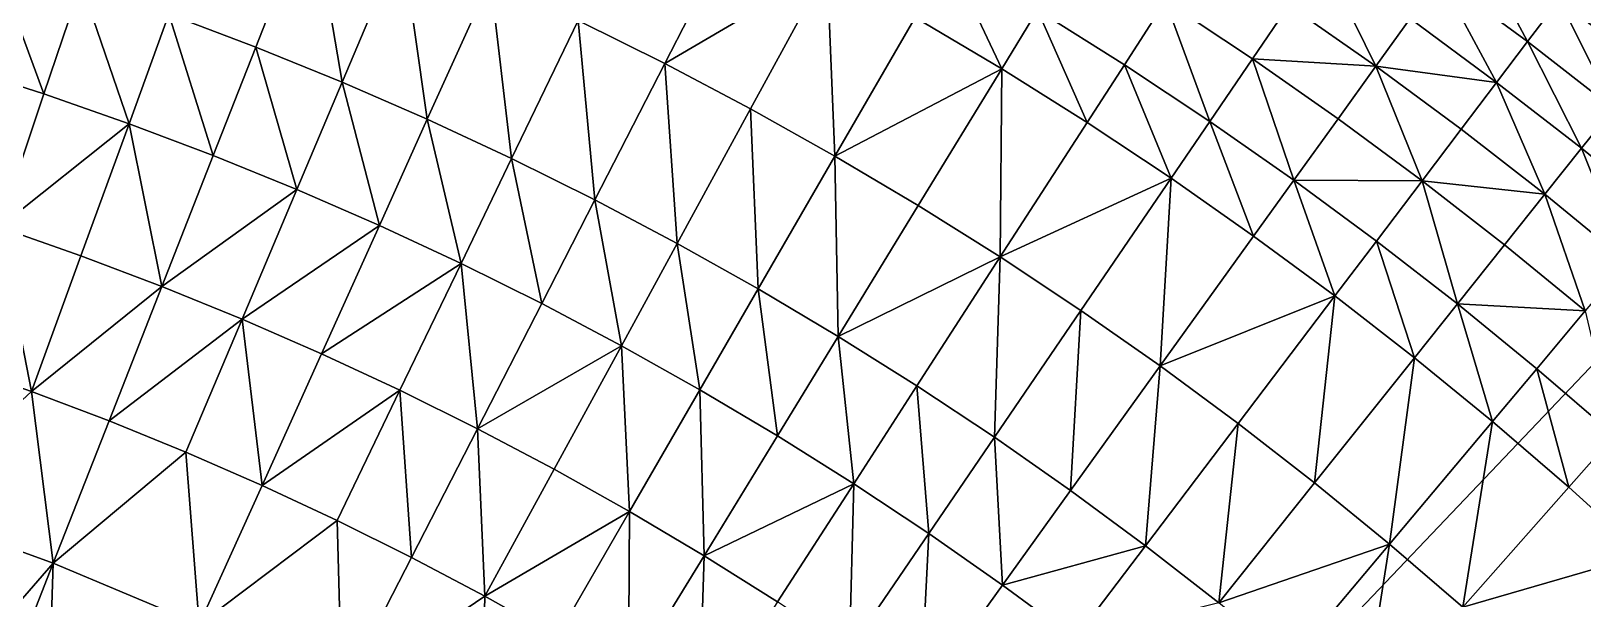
# Model space of a CAD drawing. Header units: millimetres. Extents: x -3250 to 8000, y -3250 to 3250.
# Drawn here: x 632 to 1495, y 1623 to 1939 of the extents above; entities that cross this region are included whole.
import ezdxf

# ---------------------------------------------------------------- set-up
doc = ezdxf.new("R2010")
doc.units = ezdxf.units.MM
doc.header["$MEASUREMENT"] = 0
doc.layers.add('MESH_3D', color=2, linetype='CONTINUOUS')

msp = doc.modelspace()

# ---------------------------------------------------------------- linework, layer by layer
at = {"layer": 'MESH_3D'}
for points in [[(2150.48, 2436.79, 32500), (-3128.53, 880.23, 32500), (-2326.57, -2269.27, 32500)], [(2150.48, 2436.79, 32500), (-2269.27, 2326.57, 32500), (-3128.53, 880.23, 32500)], [(2150.48, 2436.79, 32500), (-2326.57, -2269.27, 32500), (3105.61, 957.95, 32500)], [(788.65, 2009.45, -630.5), (757.49, 1930.05, -698.41), (709.14, 1948.34, -698.41)], [(788.65, 2009.45, -630.5), (805.37, 1910.57, -698.41), (757.49, 1930.05, -698.41)], [(788.65, 2009.45, -630.5), (838.5, 1989.16, -630.5), (805.37, 1910.57, -698.41)], [(1025.39, 2000.1, -547.31), (984.81, 1920.94, -630.5), (936.61, 1944.9, -630.5)], [(1025.39, 2000.1, -547.31), (1074.94, 1973.91, -547.31), (984.81, 1920.94, -630.5)], [(1432.64, 1992.68, -238.11), (1464.24, 1933.07, -303.82), (1415.6, 1968.97, -303.82)], [(1432.64, 1992.68, -238.11), (1481.87, 1956.34, -238.11), (1464.24, 1933.07, -303.82)], [(838.5, 1989.16, -630.5), (852.75, 1889.89, -698.41), (805.37, 1910.57, -698.41)], [(838.5, 1989.16, -630.5), (887.83, 1967.64, -630.5), (852.75, 1889.89, -698.41)], [(611.14, 1981.26, -698.41), (639.7, 1903.98, -744.25), (592.04, 1919.34, -744.25)], [(611.14, 1981.26, -698.41), (660.34, 1965.41, -698.41), (639.7, 1903.98, -744.25)], [(1142.97, 1979.68, -506.08), (1171.99, 1917.88, -547.31), (1123.81, 1946.5, -547.31)], [(1142.97, 1979.68, -506.08), (1191.97, 1950.57, -506.08), (1171.99, 1917.88, -547.31)], [(1350.07, 1980.19, -355.73), (1379.93, 1919.36, -406.77), (1331.65, 1953.17, -406.77)], [(1350.07, 1980.19, -355.73), (1399.02, 1945.91, -355.73), (1379.93, 1919.36, -406.77)], [(887.83, 1967.64, -630.5), (899.6, 1868.05, -698.41), (852.75, 1889.89, -698.41)], [(887.83, 1967.64, -630.5), (936.61, 1944.9, -630.5), (899.6, 1868.05, -698.41)], [(1074.94, 1973.91, -547.31), (1032.39, 1895.79, -630.5), (984.81, 1920.94, -630.5)], [(1074.94, 1973.91, -547.31), (1079.34, 1869.46, -630.5), (1032.39, 1895.79, -630.5)], [(1074.94, 1973.91, -547.31), (1123.81, 1946.5, -547.31), (1079.34, 1869.46, -630.5)], [(1415.6, 1968.97, -303.82), (1447.1, 1910.43, -355.73), (1399.02, 1945.91, -355.73)], [(1415.6, 1968.97, -303.82), (1464.24, 1933.07, -303.82), (1447.1, 1910.43, -355.73)], [(660.34, 1965.41, -698.41), (686.97, 1887.44, -744.25), (639.7, 1903.98, -744.25)], [(660.34, 1965.41, -698.41), (709.14, 1948.34, -698.41), (686.97, 1887.44, -744.25)], [(1191.97, 1950.57, -506.08), (1219.44, 1888.06, -547.31), (1171.99, 1917.88, -547.31)], [(1263.01, 1955.53, -455.71), (1240.23, 1920.25, -506.08), (1191.97, 1950.57, -506.08)], [(1191.97, 1950.57, -506.08), (1240.23, 1920.25, -506.08), (1219.44, 1888.06, -547.31)], [(1263.01, 1955.53, -455.71), (1287.72, 1888.73, -506.08), (1240.23, 1920.25, -506.08)], [(1263.01, 1955.53, -455.71), (1311.37, 1923.43, -455.71), (1287.72, 1888.73, -506.08)], [(1331.65, 1953.17, -406.77), (1311.37, 1923.43, -455.71), (1263.01, 1955.53, -455.71)], [(1331.65, 1953.17, -406.77), (1379.93, 1919.36, -406.77), (1311.37, 1923.43, -455.71)], [(1481.87, 1956.34, -238.11), (1511.98, 1895.97, -303.82), (1464.24, 1933.07, -303.82)], [(1481.87, 1956.34, -238.11), (1530.18, 1918.79, -238.11), (1511.98, 1895.97, -303.82)], [(1513.41, 1947.07, -205.25), (1530.18, 1918.79, -238.11), (1481.87, 1956.34, -238.11)], [(709.14, 1948.34, -698.41), (733.81, 1869.73, -744.25), (686.97, 1887.44, -744.25)], [(709.14, 1948.34, -698.41), (757.49, 1930.05, -698.41), (733.81, 1869.73, -744.25)], [(936.61, 1944.9, -630.5), (945.9, 1845.04, -698.41), (899.6, 1868.05, -698.41)], [(936.61, 1944.9, -630.5), (984.81, 1920.94, -630.5), (945.9, 1845.04, -698.41)], [(1123.81, 1946.5, -547.31), (1171.99, 1917.88, -547.31), (1079.34, 1869.46, -630.5)], [(1399.02, 1945.91, -355.73), (1447.1, 1910.43, -355.73), (1379.93, 1919.36, -406.77)], [(1464.24, 1933.07, -303.82), (1494.27, 1873.76, -355.73), (1447.1, 1910.43, -355.73)], [(1464.24, 1933.07, -303.82), (1511.98, 1895.97, -303.82), (1494.27, 1873.76, -355.73)], [(757.49, 1930.05, -698.41), (780.2, 1850.85, -744.25), (733.81, 1869.73, -744.25)], [(757.49, 1930.05, -698.41), (805.37, 1910.57, -698.41), (780.2, 1850.85, -744.25)], [(592.04, 1919.34, -744.25), (639.7, 1903.98, -744.25), (614.8, 1829.86, -794.3)], [(984.81, 1920.94, -630.5), (991.6, 1820.88, -698.41), (945.9, 1845.04, -698.41)], [(984.81, 1920.94, -630.5), (1032.39, 1895.79, -630.5), (991.6, 1820.88, -698.41)], [(1171.99, 1917.88, -547.31), (1125.61, 1841.97, -630.5), (1079.34, 1869.46, -630.5)], [(1171.99, 1917.88, -547.31), (1171.18, 1813.34, -630.5), (1125.61, 1841.97, -630.5)], [(1171.99, 1917.88, -547.31), (1219.44, 1888.06, -547.31), (1171.18, 1813.34, -630.5)], [(1240.23, 1920.25, -506.08), (1266.13, 1857.07, -547.31), (1219.44, 1888.06, -547.31)], [(1240.23, 1920.25, -506.08), (1287.72, 1888.73, -506.08), (1266.13, 1857.07, -547.31)], [(1311.37, 1923.43, -455.71), (1334.4, 1856.04, -506.08), (1287.72, 1888.73, -506.08)], [(1311.37, 1923.43, -455.71), (1358.92, 1890.14, -455.71), (1334.4, 1856.04, -506.08)], [(1379.93, 1919.36, -406.77), (1358.92, 1890.14, -455.71), (1311.37, 1923.43, -455.71)], [(1379.93, 1919.36, -406.77), (1405.62, 1855.68, -455.71), (1358.92, 1890.14, -455.71)], [(1379.93, 1919.36, -406.77), (1427.35, 1884.36, -406.77), (1405.62, 1855.68, -455.71)], [(1447.1, 1910.43, -355.73), (1427.35, 1884.36, -406.77), (1379.93, 1919.36, -406.77)], [(805.37, 1910.57, -698.41), (826.1, 1830.82, -744.25), (780.2, 1850.85, -744.25)], [(805.37, 1910.57, -698.41), (852.75, 1889.89, -698.41), (826.1, 1830.82, -744.25)], [(1447.1, 1910.43, -355.73), (1473.88, 1848.19, -406.77), (1427.35, 1884.36, -406.77)], [(1447.1, 1910.43, -355.73), (1494.27, 1873.76, -355.73), (1473.88, 1848.19, -406.77)], [(639.7, 1903.98, -744.25), (686.97, 1887.44, -744.25), (614.8, 1829.86, -794.3)], [(852.75, 1889.89, -698.41), (871.49, 1809.66, -744.25), (826.1, 1830.82, -744.25)], [(852.75, 1889.89, -698.41), (899.6, 1868.05, -698.41), (871.49, 1809.66, -744.25)], [(1032.39, 1895.79, -630.5), (1036.69, 1795.6, -698.41), (991.6, 1820.88, -698.41)], [(1032.39, 1895.79, -630.5), (1079.34, 1869.46, -630.5), (1036.69, 1795.6, -698.41)], [(1358.92, 1890.14, -455.71), (1405.62, 1855.68, -455.71), (1334.4, 1856.04, -506.08)], [(1511.98, 1895.97, -303.82), (1540.52, 1835.92, -355.73), (1494.27, 1873.76, -355.73)], [(686.97, 1887.44, -744.25), (660.23, 1813.96, -794.3), (614.8, 1829.86, -794.3)], [(686.97, 1887.44, -744.25), (705.25, 1796.94, -794.3), (660.23, 1813.96, -794.3)], [(686.97, 1887.44, -744.25), (733.81, 1869.73, -744.25), (705.25, 1796.94, -794.3)], [(1219.44, 1888.06, -547.31), (1266.13, 1857.07, -547.31), (1171.18, 1813.34, -630.5)], [(1287.72, 1888.73, -506.08), (1312.04, 1824.93, -547.31), (1266.13, 1857.07, -547.31)], [(1287.72, 1888.73, -506.08), (1334.4, 1856.04, -506.08), (1312.04, 1824.93, -547.31)], [(1427.35, 1884.36, -406.77), (1473.88, 1848.19, -406.77), (1405.62, 1855.68, -455.71)], [(1494.27, 1873.76, -355.73), (1519.5, 1810.87, -406.77), (1473.88, 1848.19, -406.77)], [(1494.27, 1873.76, -355.73), (1540.52, 1835.92, -355.73), (1519.5, 1810.87, -406.77)], [(733.81, 1869.73, -744.25), (780.2, 1850.85, -744.25), (705.25, 1796.94, -794.3)], [(899.6, 1868.05, -698.41), (916.33, 1787.37, -744.25), (871.49, 1809.66, -744.25)], [(899.6, 1868.05, -698.41), (945.9, 1845.04, -698.41), (916.33, 1787.37, -744.25)], [(1079.34, 1869.46, -630.5), (1081.13, 1769.19, -698.41), (1036.69, 1795.6, -698.41)], [(1079.34, 1869.46, -630.5), (1125.61, 1841.97, -630.5), (1081.13, 1769.19, -698.41)], [(1266.13, 1857.07, -547.31), (1216.02, 1783.58, -630.5), (1171.18, 1813.34, -630.5)], [(1266.13, 1857.07, -547.31), (1260.11, 1752.71, -630.5), (1216.02, 1783.58, -630.5)], [(1266.13, 1857.07, -547.31), (1312.04, 1824.93, -547.31), (1260.11, 1752.71, -630.5)], [(1334.4, 1856.04, -506.08), (1357.13, 1791.65, -547.31), (1312.04, 1824.93, -547.31)], [(1334.4, 1856.04, -506.08), (1380.26, 1822.2, -506.08), (1357.13, 1791.65, -547.31)], [(1405.62, 1855.68, -455.71), (1380.26, 1822.2, -506.08), (1334.4, 1856.04, -506.08)], [(1405.62, 1855.68, -455.71), (1425.26, 1787.22, -506.08), (1380.26, 1822.2, -506.08)], [(1405.62, 1855.68, -455.71), (1451.45, 1820.06, -455.71), (1425.26, 1787.22, -506.08)], [(1473.88, 1848.19, -406.77), (1451.45, 1820.06, -455.71), (1405.62, 1855.68, -455.71)], [(780.2, 1850.85, -744.25), (749.83, 1778.8, -794.3), (705.25, 1796.94, -794.3)], [(780.2, 1850.85, -744.25), (826.1, 1830.82, -744.25), (749.83, 1778.8, -794.3)], [(1473.88, 1848.19, -406.77), (1496.37, 1783.31, -455.71), (1451.45, 1820.06, -455.71)], [(1473.88, 1848.19, -406.77), (1519.5, 1810.87, -406.77), (1496.37, 1783.31, -455.71)], [(945.9, 1845.04, -698.41), (960.61, 1763.97, -744.25), (916.33, 1787.37, -744.25)], [(945.9, 1845.04, -698.41), (991.6, 1820.88, -698.41), (960.61, 1763.97, -744.25)], [(1125.61, 1841.97, -630.5), (1171.18, 1813.34, -630.5), (1081.13, 1769.19, -698.41)], [(614.8, 1829.86, -794.3), (632.74, 1738.43, -840.76), (589.2, 1753.67, -840.76)], [(614.8, 1829.86, -794.3), (660.23, 1813.96, -794.3), (632.74, 1738.43, -840.76)], [(826.1, 1830.82, -744.25), (793.94, 1759.55, -794.3), (749.83, 1778.8, -794.3)], [(826.1, 1830.82, -744.25), (871.49, 1809.66, -744.25), (793.94, 1759.55, -794.3)], [(991.6, 1820.88, -698.41), (1004.29, 1739.47, -744.25), (960.61, 1763.97, -744.25)], [(991.6, 1820.88, -698.41), (1036.69, 1795.6, -698.41), (1004.29, 1739.47, -744.25)], [(1312.04, 1824.93, -547.31), (1357.13, 1791.65, -547.31), (1260.11, 1752.71, -630.5)], [(1380.26, 1822.2, -506.08), (1401.37, 1757.26, -547.31), (1357.13, 1791.65, -547.31)], [(1380.26, 1822.2, -506.08), (1425.26, 1787.22, -506.08), (1401.37, 1757.26, -547.31)], [(1451.45, 1820.06, -455.71), (1496.37, 1783.31, -455.71), (1425.26, 1787.22, -506.08)], [(660.23, 1813.96, -794.3), (705.25, 1796.94, -794.3), (632.74, 1738.43, -840.76)], [(1171.18, 1813.34, -630.5), (1124.9, 1741.69, -698.41), (1081.13, 1769.19, -698.41)], [(1171.18, 1813.34, -630.5), (1167.97, 1713.1, -698.41), (1124.9, 1741.69, -698.41)], [(1171.18, 1813.34, -630.5), (1216.02, 1783.58, -630.5), (1167.97, 1713.1, -698.41)], [(871.49, 1809.66, -744.25), (837.56, 1739.21, -794.3), (793.94, 1759.55, -794.3)], [(871.49, 1809.66, -744.25), (880.66, 1717.79, -794.3), (837.56, 1739.21, -794.3)], [(871.49, 1809.66, -744.25), (916.33, 1787.37, -744.25), (880.66, 1717.79, -794.3)], [(705.25, 1796.94, -794.3), (675.88, 1722.12, -840.76), (632.74, 1738.43, -840.76)], [(705.25, 1796.94, -794.3), (749.83, 1778.8, -794.3), (675.88, 1722.12, -840.76)], [(1036.69, 1795.6, -698.41), (1047.34, 1713.9, -744.25), (1004.29, 1739.47, -744.25)], [(1036.69, 1795.6, -698.41), (1081.13, 1769.19, -698.41), (1047.34, 1713.9, -744.25)], [(916.33, 1787.37, -744.25), (960.61, 1763.97, -744.25), (880.66, 1717.79, -794.3)], [(1357.13, 1791.65, -547.31), (1303.42, 1720.75, -630.5), (1260.11, 1752.71, -630.5)], [(1357.13, 1791.65, -547.31), (1345.91, 1687.72, -630.5), (1303.42, 1720.75, -630.5)], [(1357.13, 1791.65, -547.31), (1401.37, 1757.26, -547.31), (1345.91, 1687.72, -630.5)], [(1425.26, 1787.22, -506.08), (1444.74, 1721.78, -547.31), (1401.37, 1757.26, -547.31)], [(1425.26, 1787.22, -506.08), (1469.38, 1751.13, -506.08), (1444.74, 1721.78, -547.31)], [(1496.37, 1783.31, -455.71), (1469.38, 1751.13, -506.08), (1425.26, 1787.22, -506.08)], [(749.83, 1778.8, -794.3), (718.6, 1704.73, -840.76), (675.88, 1722.12, -840.76)], [(749.83, 1778.8, -794.3), (760.88, 1686.29, -840.76), (718.6, 1704.73, -840.76)], [(749.83, 1778.8, -794.3), (793.94, 1759.55, -794.3), (760.88, 1686.29, -840.76)], [(1216.02, 1783.58, -630.5), (1210.32, 1683.45, -698.41), (1167.97, 1713.1, -698.41)], [(1216.02, 1783.58, -630.5), (1260.11, 1752.71, -630.5), (1210.32, 1683.45, -698.41)], [(1496.37, 1783.31, -455.71), (1512.58, 1713.96, -506.08), (1469.38, 1751.13, -506.08)], [(1081.13, 1769.19, -698.41), (1089.74, 1687.25, -744.25), (1047.34, 1713.9, -744.25)], [(1081.13, 1769.19, -698.41), (1124.9, 1741.69, -698.41), (1089.74, 1687.25, -744.25)], [(960.61, 1763.97, -744.25), (923.21, 1695.3, -794.3), (880.66, 1717.79, -794.3)], [(960.61, 1763.97, -744.25), (965.19, 1671.76, -794.3), (923.21, 1695.3, -794.3)], [(960.61, 1763.97, -744.25), (1004.29, 1739.47, -744.25), (965.19, 1671.76, -794.3)], [(562.15, 1673.17, -885.22), (589.2, 1753.67, -840.76), (632.74, 1738.43, -840.76)], [(793.94, 1759.55, -794.3), (837.56, 1739.21, -794.3), (760.88, 1686.29, -840.76)], [(1260.11, 1752.71, -630.5), (1251.91, 1652.75, -698.41), (1210.32, 1683.45, -698.41)], [(1260.11, 1752.71, -630.5), (1303.42, 1720.75, -630.5), (1251.91, 1652.75, -698.41)], [(1401.37, 1757.26, -547.31), (1387.57, 1653.64, -630.5), (1345.91, 1687.72, -630.5)], [(1401.37, 1757.26, -547.31), (1444.74, 1721.78, -547.31), (1387.57, 1653.64, -630.5)], [(1469.38, 1751.13, -506.08), (1487.22, 1685.23, -547.31), (1444.74, 1721.78, -547.31)], [(1469.38, 1751.13, -506.08), (1512.58, 1713.96, -506.08), (1487.22, 1685.23, -547.31)], [(562.15, 1673.17, -885.22), (632.74, 1738.43, -840.76), (644.86, 1643.07, -885.22)], [(644.86, 1643.07, -885.22), (632.74, 1738.43, -840.76), (675.88, 1722.12, -840.76)], [(837.56, 1739.21, -794.3), (802.68, 1666.79, -840.76), (760.88, 1686.29, -840.76)], [(837.56, 1739.21, -794.3), (843.99, 1646.26, -840.76), (802.68, 1666.79, -840.76)], [(837.56, 1739.21, -794.3), (880.66, 1717.79, -794.3), (843.99, 1646.26, -840.76)], [(1004.29, 1739.47, -744.25), (1006.57, 1647.17, -794.3), (965.19, 1671.76, -794.3)], [(1004.29, 1739.47, -744.25), (1047.34, 1713.9, -744.25), (1006.57, 1647.17, -794.3)], [(1124.9, 1741.69, -698.41), (1131.47, 1659.56, -744.25), (1089.74, 1687.25, -744.25)], [(1124.9, 1741.69, -698.41), (1167.97, 1713.1, -698.41), (1131.47, 1659.56, -744.25)], [(644.86, 1643.07, -885.22), (675.88, 1722.12, -840.76), (718.6, 1704.73, -840.76)], [(880.66, 1717.79, -794.3), (884.77, 1624.71, -840.76), (843.99, 1646.26, -840.76)], [(880.66, 1717.79, -794.3), (923.21, 1695.3, -794.3), (884.77, 1624.71, -840.76)], [(1303.42, 1720.75, -630.5), (1292.73, 1621.03, -698.41), (1251.91, 1652.75, -698.41)], [(1303.42, 1720.75, -630.5), (1345.91, 1687.72, -630.5), (1292.73, 1621.03, -698.41)], [(1444.74, 1721.78, -547.31), (1428.36, 1618.53, -630.5), (1387.57, 1653.64, -630.5)], [(1444.74, 1721.78, -547.31), (1487.22, 1685.23, -547.31), (1428.36, 1618.53, -630.5)], [(1047.34, 1713.9, -744.25), (1089.74, 1687.25, -744.25), (1006.57, 1647.17, -794.3)], [(1167.97, 1713.1, -698.41), (1172.49, 1630.84, -744.25), (1131.47, 1659.56, -744.25)], [(1167.97, 1713.1, -698.41), (1210.32, 1683.45, -698.41), (1172.49, 1630.84, -744.25)], [(1512.58, 1713.96, -506.08), (1528.77, 1647.63, -547.31), (1487.22, 1685.23, -547.31)], [(644.86, 1643.07, -885.22), (718.6, 1704.73, -840.76), (725.96, 1608.88, -885.22)], [(725.96, 1608.88, -885.22), (718.6, 1704.73, -840.76), (760.88, 1686.29, -840.76)], [(923.21, 1695.3, -794.3), (965.19, 1671.76, -794.3), (884.77, 1624.71, -840.76)], [(725.96, 1608.88, -885.22), (760.88, 1686.29, -840.76), (802.68, 1666.79, -840.76)], [(1089.74, 1687.25, -744.25), (1047.32, 1621.57, -794.3), (1006.57, 1647.17, -794.3)], [(1089.74, 1687.25, -744.25), (1087.42, 1594.95, -794.3), (1047.32, 1621.57, -794.3)], [(1089.74, 1687.25, -744.25), (1131.47, 1659.56, -744.25), (1087.42, 1594.95, -794.3)], [(1210.32, 1683.45, -698.41), (1251.91, 1652.75, -698.41), (1172.49, 1630.84, -744.25)], [(1345.91, 1687.72, -630.5), (1387.57, 1653.64, -630.5), (1292.73, 1621.03, -698.41)], [(1487.22, 1685.23, -547.31), (1528.77, 1647.63, -547.31), (1428.36, 1618.53, -630.5)], [(562.15, 1673.17, -885.22), (644.86, 1643.07, -885.22), (564.33, 1550.49, -939.08)], [(725.96, 1608.88, -885.22), (802.68, 1666.79, -840.76), (805.25, 1570.7, -885.22)], [(805.25, 1570.7, -885.22), (802.68, 1666.79, -840.76), (843.99, 1646.26, -840.76)], [(965.19, 1671.76, -794.3), (925, 1602.15, -840.76), (884.77, 1624.71, -840.76)], [(965.19, 1671.76, -794.3), (964.66, 1578.59, -840.76), (925, 1602.15, -840.76)], [(965.19, 1671.76, -794.3), (1006.57, 1647.17, -794.3), (964.66, 1578.59, -840.76)], [(1131.47, 1659.56, -744.25), (1126.85, 1567.35, -794.3), (1087.42, 1594.95, -794.3)], [(1131.47, 1659.56, -744.25), (1172.49, 1630.84, -744.25), (1126.85, 1567.35, -794.3)], [(1251.91, 1652.75, -698.41), (1212.78, 1601.1, -744.25), (1172.49, 1630.84, -744.25)], [(1251.91, 1652.75, -698.41), (1292.73, 1621.03, -698.41), (1212.78, 1601.1, -744.25)], [(1387.57, 1653.64, -630.5), (1332.74, 1588.3, -698.41), (1292.73, 1621.03, -698.41)], [(1387.57, 1653.64, -630.5), (1371.92, 1554.58, -698.41), (1332.74, 1588.3, -698.41)], [(1387.57, 1653.64, -630.5), (1428.36, 1618.53, -630.5), (1371.92, 1554.58, -698.41)], [(1528.77, 1647.63, -547.31), (1468.27, 1582.42, -630.5), (1428.36, 1618.53, -630.5)], [(1528.77, 1647.63, -547.31), (1507.26, 1545.32, -630.5), (1468.27, 1582.42, -630.5)], [(644.86, 1643.07, -885.22), (602.81, 1535.94, -939.08), (564.33, 1550.49, -939.08)], [(644.86, 1643.07, -885.22), (640.92, 1520.44, -939.08), (602.81, 1535.94, -939.08)], [(644.86, 1643.07, -885.22), (725.96, 1608.88, -885.22), (640.92, 1520.44, -939.08)], [(805.25, 1570.7, -885.22), (843.99, 1646.26, -840.76), (884.77, 1624.71, -840.76)], [(1006.57, 1647.17, -794.3), (1003.71, 1554.05, -840.76), (964.66, 1578.59, -840.76)], [(1006.57, 1647.17, -794.3), (1047.32, 1621.57, -794.3), (1003.71, 1554.05, -840.76)], [(1172.49, 1630.84, -744.25), (1212.78, 1601.1, -744.25), (1126.85, 1567.35, -794.3)], [(805.25, 1570.7, -885.22), (884.77, 1624.71, -840.76), (882.54, 1528.61, -885.22)], [(882.54, 1528.61, -885.22), (884.77, 1624.71, -840.76), (925, 1602.15, -840.76)]]:
    msp.add_3dface(points, dxfattribs=at)

doc.saveas('drawing.dxf')
